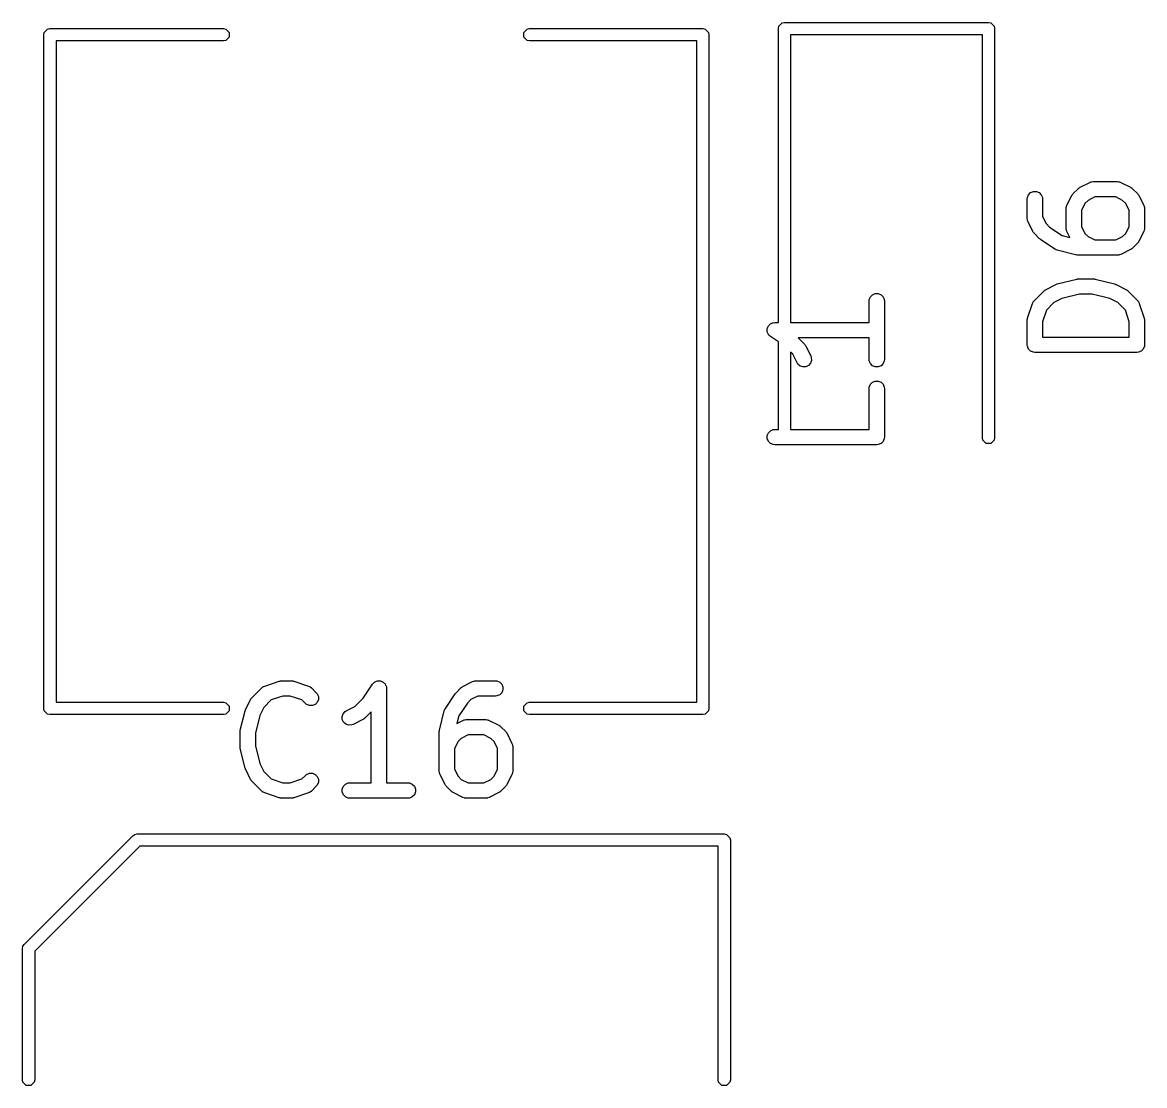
# Model space of a CAD drawing. Extents: x 1.5 to 88.5, y 4.3 to 54.6.
# Drawn here: x 10.99 to 21.99, y 20 to 30.42 of the extents above; entities that cross this region are included whole.
import ezdxf

# ---------------------------------------------------------------- set-up
doc = ezdxf.new("R2010")
doc.units = 0
doc.layers.add('BLACK', color=7, linetype='CONTINUOUS')

msp = doc.modelspace()

# ---------------------------------------------------------------- linework, layer by layer
at = {"layer": 'BLACK', "linetype": 'CONTINUOUS'}
for p, q in [((11.23954, 30.355433), (11.262501, 30.36)), ((11.262501, 30.36), (12.962501, 30.36)), ((12.962501, 30.36), (12.985462, 30.355433)), ((15.93954, 30.355433), (15.962501, 30.36)), ((15.962501, 30.36), (17.662501, 30.36)), ((17.662501, 30.36), (17.685462, 30.355433)), ((18.402501, 30.36), (18.407068, 30.382961)), ((18.402501, 27.479762), (18.402501, 30.36)), ((18.407068, 30.382961), (18.43954, 30.415433)), ((18.43954, 30.415433), (18.462501, 30.42)), ((18.462501, 30.42), (20.462501, 30.42)), ((20.462501, 30.42), (20.485462, 30.415433)), ((20.485462, 30.415433), (20.517934, 30.382961)), ((20.517934, 30.382961), (20.522501, 30.36)), ((20.522501, 30.36), (20.522501, 26.35)), ((11.202501, 30.3), (11.207068, 30.322961)), ((11.202501, 23.7), (11.202501, 30.3)), ((11.207068, 30.322961), (11.23954, 30.355433)), ((12.985462, 30.355433), (13.017934, 30.322961)), ((13.017934, 30.277039), (12.985462, 30.244567)), ((13.017934, 30.322961), (13.017934, 30.277039)), ((15.907068, 30.322961), (15.93954, 30.355433)), ((15.907068, 30.277039), (15.907068, 30.322961)), ((15.93954, 30.244567), (15.907068, 30.277039)), ((17.685462, 30.355433), (17.717934, 30.322961)), ((17.717934, 30.322961), (17.722501, 30.3)), ((17.722501, 30.3), (17.722501, 23.7)), ((20.402501, 30.3), (18.522501, 30.3)), ((18.522501, 30.3), (18.522501, 27.479762)), ((20.402501, 26.35), (20.402501, 30.3)), ((12.962501, 30.24), (11.322501, 30.24)), ((11.322501, 30.24), (11.322501, 23.76)), ((12.985462, 30.244567), (12.962501, 30.24)), ((15.962501, 30.24), (15.93954, 30.244567)), ((17.602501, 30.24), (15.962501, 30.24)), ((17.602501, 23.76), (17.602501, 30.24)), ((21.35997, 28.805177), (21.455208, 28.852796)), ((21.455208, 28.852796), (21.468939, 28.858051)), ((21.468939, 28.858051), (21.471628, 28.858242)), ((21.471628, 28.858242), (21.474117, 28.859273)), ((21.474117, 28.859273), (21.488749, 28.860714)), ((21.488749, 28.860714), (21.726844, 28.860714)), ((21.726844, 28.860714), (21.741476, 28.859273)), ((21.741476, 28.859273), (21.743965, 28.858241)), ((21.743965, 28.858241), (21.746653, 28.858051)), ((21.746653, 28.858051), (21.760385, 28.852796)), ((21.760385, 28.852796), (21.855623, 28.805177)), ((20.843762, 28.705108), (20.854961, 28.732144)), ((20.854961, 28.732144), (20.875653, 28.752836)), ((20.875653, 28.752836), (20.902689, 28.764035)), ((20.902689, 28.764035), (20.931953, 28.764035)), ((20.931953, 28.764035), (20.958989, 28.752836)), ((20.958989, 28.752836), (20.979681, 28.732144)), ((20.979681, 28.732144), (20.99088, 28.705108)), ((21.231191, 28.628779), (21.27881, 28.724017)), ((21.27881, 28.724017), (21.282774, 28.730316)), ((21.282774, 28.730316), (21.283532, 28.732144)), ((21.283532, 28.732144), (21.28522, 28.7342)), ((21.28522, 28.7342), (21.286642, 28.73646)), ((21.286642, 28.73646), (21.28814, 28.737759)), ((21.28814, 28.737759), (21.292859, 28.743509)), ((21.292859, 28.743509), (21.340478, 28.791128)), ((21.340478, 28.791128), (21.346227, 28.795846)), ((21.346227, 28.795846), (21.347527, 28.797345)), ((21.347527, 28.797345), (21.349786, 28.798766)), ((21.349786, 28.798766), (21.351843, 28.800455)), ((21.351843, 28.800455), (21.35367, 28.801212)), ((21.35367, 28.801212), (21.35997, 28.805177)), ((21.506454, 28.710714), (21.437938, 28.676456)), ((21.709139, 28.710714), (21.506454, 28.710714)), ((21.777655, 28.676455), (21.709139, 28.710714)), ((21.855623, 28.805177), (21.861919, 28.801213)), ((21.861919, 28.801213), (21.863749, 28.800456)), ((21.863749, 28.800456), (21.865807, 28.798766)), ((21.865807, 28.798766), (21.868066, 28.797345)), ((21.868066, 28.797345), (21.869365, 28.795846)), ((21.869365, 28.795846), (21.875114, 28.791129)), ((21.875114, 28.791129), (21.922734, 28.74351)), ((21.922734, 28.74351), (21.927452, 28.73776)), ((21.927452, 28.73776), (21.928952, 28.73646)), ((21.928952, 28.73646), (21.930374, 28.7342)), ((21.930374, 28.7342), (21.932062, 28.732144)), ((21.932062, 28.732144), (21.932819, 28.730316)), ((21.932819, 28.730316), (21.936784, 28.724017)), ((21.936784, 28.724017), (21.984403, 28.628779)), ((20.842321, 28.690476), (20.843762, 28.705108)), ((20.842321, 28.5), (20.842321, 28.690476)), ((20.99088, 28.705108), (20.992321, 28.690476)), ((20.992321, 28.690476), (20.992321, 28.517705)), ((21.223273, 28.595238), (21.224714, 28.60987)), ((21.224714, 28.60987), (21.225745, 28.612359)), ((21.225745, 28.612359), (21.225936, 28.615047)), ((21.225936, 28.615047), (21.231191, 28.628779)), ((21.407531, 28.646049), (21.373273, 28.577533)), ((21.437938, 28.676456), (21.407531, 28.646049)), ((21.808063, 28.646048), (21.777655, 28.676455)), ((21.842321, 28.577533), (21.808063, 28.646048)), ((21.984403, 28.628779), (21.989658, 28.615048)), ((21.989658, 28.615048), (21.989849, 28.612358)), ((21.989849, 28.612358), (21.99088, 28.60987)), ((21.99088, 28.60987), (21.992321, 28.595238)), ((20.843762, 28.485368), (20.842321, 28.5)), ((20.992321, 28.517705), (21.026579, 28.449189)), ((21.223273, 28.404762), (21.223273, 28.595238)), ((21.373273, 28.577533), (21.373273, 28.422467)), ((21.842321, 28.422467), (21.842321, 28.577533)), ((21.992321, 28.595238), (21.992321, 28.404762)), ((20.844793, 28.482878), (20.843762, 28.485368)), ((20.844984, 28.480191), (20.844793, 28.482878)), ((20.850239, 28.466459), (20.844984, 28.480191)), ((20.897858, 28.371221), (20.850239, 28.466459)), ((21.026579, 28.449189), (21.060339, 28.415429)), ((21.060339, 28.415429), (21.18621, 28.331515)), ((21.224714, 28.39013), (21.223273, 28.404762)), ((21.225745, 28.38764), (21.224714, 28.39013)), ((21.225936, 28.384953), (21.225745, 28.38764)), ((21.231191, 28.371221), (21.225936, 28.384953)), ((21.373273, 28.422467), (21.407531, 28.353951)), ((21.808063, 28.353951), (21.842321, 28.422467)), ((21.989658, 28.384952), (21.984403, 28.371221)), ((21.989849, 28.387641), (21.989658, 28.384952)), ((21.99088, 28.39013), (21.989849, 28.387641)), ((21.992321, 28.404762), (21.99088, 28.39013)), ((20.901822, 28.364921), (20.897858, 28.371221)), ((20.90258, 28.363094), (20.901822, 28.364921)), ((20.904268, 28.361037), (20.90258, 28.363094)), ((20.90569, 28.358778), (20.904268, 28.361037)), ((20.907188, 28.357478), (20.90569, 28.358778)), ((20.911907, 28.351729), (20.907188, 28.357478)), ((20.959526, 28.30411), (20.911907, 28.351729)), ((20.959566, 28.304076), (20.959526, 28.30411)), ((20.959581, 28.304055), (20.959566, 28.304076)), ((20.965422, 28.299271), (20.959581, 28.304055)), ((20.970891, 28.294783), (20.965422, 28.299271)), ((20.970913, 28.294773), (20.970891, 28.294783)), ((20.970956, 28.294739), (20.970913, 28.294773)), ((21.113814, 28.199501), (20.970956, 28.294739)), ((21.18621, 28.331515), (21.260306, 28.312991)), ((21.260306, 28.312991), (21.231191, 28.371221)), ((21.407531, 28.353951), (21.437938, 28.323544)), ((21.437938, 28.323544), (21.506454, 28.289286)), ((21.506454, 28.289286), (21.709139, 28.289286)), ((21.709139, 28.289286), (21.777655, 28.323544)), ((21.777655, 28.323544), (21.808063, 28.353951)), ((21.932819, 28.269683), (21.932062, 28.267856)), ((21.936784, 28.275983), (21.932819, 28.269683)), ((21.984403, 28.371221), (21.936784, 28.275983)), ((21.121888, 28.195196), (21.113814, 28.199501)), ((21.12338, 28.194091), (21.121888, 28.195196)), ((21.125142, 28.193461), (21.12338, 28.194091)), ((21.126788, 28.192584), (21.125142, 28.193461)), ((21.128602, 28.192225), (21.126788, 28.192584)), ((21.137226, 28.189144), (21.128602, 28.192225)), ((21.327702, 28.141525), (21.137226, 28.189144)), ((21.855623, 28.194823), (21.760385, 28.147204)), ((21.861919, 28.198786), (21.855623, 28.194823)), ((21.863749, 28.199544), (21.861919, 28.198786)), ((21.865807, 28.201233), (21.863749, 28.199544)), ((21.868066, 28.202655), (21.865807, 28.201233)), ((21.869365, 28.204153), (21.868066, 28.202655)), ((21.875114, 28.208871), (21.869365, 28.204153)), ((21.922734, 28.25649), (21.875114, 28.208871)), ((21.927452, 28.262239), (21.922734, 28.25649)), ((21.928952, 28.26354), (21.927452, 28.262239)), ((21.930374, 28.265799), (21.928952, 28.26354)), ((21.932062, 28.267856), (21.930374, 28.265799)), ((21.330238, 28.141149), (21.327702, 28.141525)), ((21.33126, 28.140727), (21.330238, 28.141149)), ((21.336772, 28.140184), (21.33126, 28.140727)), ((21.342246, 28.139375), (21.336772, 28.140184)), ((21.343338, 28.139537), (21.342246, 28.139375)), ((21.345892, 28.139286), (21.343338, 28.139537)), ((21.726844, 28.139286), (21.345892, 28.139286)), ((21.741476, 28.140727), (21.726844, 28.139286)), ((21.743965, 28.141758), (21.741476, 28.140727)), ((21.746653, 28.141949), (21.743965, 28.141758)), ((21.760385, 28.147204), (21.746653, 28.141949)), ((21.026637, 27.805177), (21.121875, 27.852796)), ((21.121875, 27.852796), (21.122944, 27.853205)), ((21.122944, 27.853205), (21.12338, 27.853528)), ((21.12338, 27.853528), (21.129516, 27.85572)), ((21.129516, 27.85572), (21.135606, 27.858051)), ((21.135606, 27.858051), (21.136146, 27.858089)), ((21.136146, 27.858089), (21.137226, 27.858475)), ((21.137226, 27.858475), (21.327702, 27.906094)), ((21.327702, 27.906094), (21.330238, 27.906469)), ((21.330238, 27.906469), (21.33126, 27.906892)), ((21.33126, 27.906892), (21.336772, 27.907434)), ((21.336772, 27.907434), (21.342246, 27.908244)), ((21.342246, 27.908244), (21.343338, 27.908081)), ((21.343338, 27.908081), (21.345892, 27.908333)), ((21.345892, 27.908333), (21.488749, 27.908333)), ((21.488749, 27.908333), (21.491302, 27.908081)), ((21.491302, 27.908081), (21.492395, 27.908244)), ((21.492395, 27.908244), (21.497868, 27.907434)), ((21.497868, 27.907434), (21.503381, 27.906892)), ((21.503381, 27.906892), (21.504402, 27.906469)), ((21.504402, 27.906469), (21.506939, 27.906094)), ((21.506939, 27.906094), (21.697415, 27.858475)), ((21.697415, 27.858475), (21.698494, 27.858089)), ((21.698494, 27.858089), (21.699034, 27.858051)), ((21.699034, 27.858051), (21.705115, 27.855723)), ((21.705115, 27.855723), (21.711261, 27.853528)), ((21.711261, 27.853528), (21.711696, 27.853205)), ((21.711696, 27.853205), (21.712766, 27.852796)), ((21.712766, 27.852796), (21.808004, 27.805177)), ((19.293761, 27.705108), (19.30496, 27.732144)), ((19.30496, 27.732144), (19.325652, 27.752836)), ((19.325652, 27.752836), (19.352688, 27.764035)), ((19.352688, 27.764035), (19.381952, 27.764035)), ((19.381952, 27.764035), (19.408988, 27.752836)), ((19.408988, 27.752836), (19.42968, 27.732144)), ((19.42968, 27.732144), (19.440879, 27.705108)), ((20.911907, 27.69589), (21.007145, 27.791128)), ((21.007145, 27.791128), (21.012895, 27.795848)), ((21.012895, 27.795848), (21.014194, 27.797345)), ((21.014194, 27.797345), (21.016448, 27.798764)), ((21.016448, 27.798764), (21.01851, 27.800456)), ((21.01851, 27.800456), (21.020342, 27.801214)), ((21.020342, 27.801214), (21.026637, 27.805177)), ((21.355126, 27.758333), (21.181592, 27.714949)), ((21.479515, 27.758333), (21.355126, 27.758333)), ((21.653049, 27.714949), (21.479515, 27.758333)), ((21.808004, 27.805177), (21.8143, 27.801213)), ((21.8143, 27.801213), (21.81613, 27.800456)), ((21.81613, 27.800456), (21.818188, 27.798766)), ((21.818188, 27.798766), (21.820447, 27.797345)), ((21.820447, 27.797345), (21.821746, 27.795846)), ((21.821746, 27.795846), (21.827496, 27.791128)), ((21.827496, 27.791128), (21.922735, 27.69589)), ((19.29232, 27.690476), (19.293761, 27.705108)), ((19.29232, 27.479762), (19.29232, 27.690476)), ((19.440879, 27.705108), (19.44232, 27.690476)), ((19.44232, 27.690476), (19.44232, 27.119048)), ((20.84617, 27.523717), (20.893789, 27.666574)), ((20.893789, 27.666574), (20.899783, 27.679999)), ((20.899783, 27.679999), (20.901548, 27.682034)), ((20.901548, 27.682034), (20.90258, 27.684525)), ((20.90258, 27.684525), (20.911907, 27.69589)), ((21.104605, 27.676456), (21.030492, 27.602343)), ((21.181592, 27.714949), (21.104605, 27.676456)), ((21.730036, 27.676455), (21.653049, 27.714949)), ((21.80415, 27.602342), (21.730036, 27.676455)), ((21.922735, 27.69589), (21.932063, 27.684525)), ((21.932063, 27.684525), (21.933094, 27.682034)), ((21.933094, 27.682034), (21.934859, 27.68)), ((21.934859, 27.68), (21.940853, 27.666574)), ((21.940853, 27.666574), (21.988472, 27.523718)), ((20.842321, 27.5), (20.84305, 27.507405)), ((20.842321, 27.261905), (20.842321, 27.5)), ((20.84291, 27.50938), (20.8435, 27.511977)), ((20.84305, 27.507405), (20.84291, 27.50938)), ((20.8435, 27.511977), (20.843762, 27.514632)), ((20.843762, 27.514632), (20.84452, 27.516463)), ((20.84452, 27.516463), (20.84617, 27.523717)), ((21.030492, 27.602343), (20.992321, 27.487829)), ((21.842321, 27.48783), (21.80415, 27.602342)), ((21.988472, 27.523718), (21.990121, 27.516462)), ((21.990121, 27.516462), (21.99088, 27.514632)), ((21.99088, 27.514632), (21.991141, 27.511978)), ((21.991141, 27.511978), (21.991732, 27.509381)), ((21.991732, 27.509381), (21.991591, 27.507406)), ((21.991591, 27.507406), (21.992321, 27.5)), ((21.992321, 27.5), (21.992321, 27.261905)), ((18.29232, 27.404683), (18.293761, 27.411967)), ((18.293761, 27.397478), (18.29232, 27.404683)), ((18.293761, 27.419394), (18.296573, 27.426182)), ((18.293761, 27.411967), (18.293761, 27.419394)), ((18.293761, 27.39013), (18.293761, 27.397478)), ((18.296602, 27.383269), (18.293761, 27.39013)), ((18.296573, 27.426182), (18.297999, 27.433391)), ((18.297999, 27.433391), (18.302118, 27.439569)), ((18.302118, 27.439569), (18.30496, 27.44643)), ((18.30496, 27.44643), (18.310155, 27.451625)), ((18.310155, 27.451625), (18.314232, 27.45774)), ((18.314232, 27.45774), (18.320401, 27.461871)), ((18.320401, 27.461871), (18.325652, 27.467122)), ((18.325652, 27.467122), (18.332441, 27.469934)), ((18.332441, 27.469934), (18.338547, 27.474023)), ((18.338547, 27.474023), (18.345827, 27.475479)), ((18.345827, 27.475479), (18.352688, 27.478321)), ((18.352688, 27.478321), (18.367164, 27.479746)), ((18.367164, 27.479746), (18.367241, 27.479762)), ((18.367241, 27.479762), (18.367267, 27.479756)), ((18.367267, 27.479756), (18.36732, 27.479762)), ((18.36732, 27.479762), (18.402501, 27.479762)), ((18.522501, 27.479762), (19.29232, 27.479762)), ((20.992321, 27.487829), (20.992321, 27.336905)), ((21.842321, 27.336905), (21.842321, 27.48783)), ((18.298059, 27.375989), (18.296602, 27.383269)), ((18.302147, 27.369883), (18.298059, 27.375989)), ((18.30496, 27.363094), (18.302147, 27.369883)), ((18.31021, 27.357843), (18.30496, 27.363094)), ((18.314342, 27.351674), (18.31021, 27.357843)), ((18.3256, 27.342453), (18.314342, 27.351674)), ((18.325652, 27.342402), (18.3256, 27.342453)), ((18.325674, 27.342392), (18.325652, 27.342402)), ((18.325717, 27.342358), (18.325674, 27.342392)), ((18.402501, 27.291168), (18.325717, 27.342358)), ((18.402501, 26.432143), (18.402501, 27.291168)), ((19.29232, 27.329762), (18.596005, 27.329762)), ((18.596005, 27.329762), (18.658448, 27.267319)), ((19.29232, 27.119048), (19.29232, 27.329762)), ((20.992321, 27.336905), (21.842321, 27.336905)), ((18.543776, 27.169859), (18.522501, 27.191133)), ((18.522501, 27.191133), (18.522501, 26.432143)), ((18.585952, 27.085507), (18.543776, 27.169859)), ((18.658448, 27.267319), (18.663168, 27.261568)), ((18.663168, 27.261568), (18.664665, 27.26027)), ((18.664665, 27.26027), (18.666084, 27.258015)), ((18.666084, 27.258015), (18.667776, 27.255954)), ((18.667776, 27.255954), (18.668534, 27.254121)), ((18.668534, 27.254121), (18.672497, 27.247827)), ((18.672497, 27.247827), (18.720116, 27.152589)), ((20.843762, 27.247273), (20.842321, 27.261905)), ((20.854961, 27.220237), (20.843762, 27.247273)), ((20.875653, 27.199545), (20.854961, 27.220237)), ((20.902689, 27.188346), (20.875653, 27.199545)), ((20.917321, 27.186905), (20.902689, 27.188346)), ((21.917321, 27.186905), (20.917321, 27.186905)), ((21.931953, 27.188346), (21.917321, 27.186905)), ((21.958989, 27.199545), (21.931953, 27.188346)), ((21.979681, 27.220237), (21.958989, 27.199545)), ((21.99088, 27.247273), (21.979681, 27.220237)), ((21.992321, 27.261905), (21.99088, 27.247273)), ((18.593784, 27.073064), (18.585952, 27.085507)), ((18.615892, 27.053891), (18.593784, 27.073064)), ((18.699018, 27.059799), (18.672843, 27.046711)), ((18.718191, 27.081906), (18.699018, 27.059799)), ((18.727445, 27.109668), (18.718191, 27.081906)), ((18.720116, 27.152589), (18.725371, 27.138858)), ((18.725371, 27.138858), (18.727445, 27.109668)), ((19.293761, 27.104416), (19.29232, 27.119048)), ((19.30496, 27.07738), (19.293761, 27.104416)), ((19.325652, 27.056688), (19.30496, 27.07738)), ((19.42968, 27.07738), (19.408988, 27.056688)), ((19.440879, 27.104416), (19.42968, 27.07738)), ((19.44232, 27.119048), (19.440879, 27.104416)), ((18.643653, 27.044637), (18.615892, 27.053891)), ((18.672843, 27.046711), (18.643653, 27.044637)), ((19.352688, 27.045489), (19.325652, 27.056688)), ((19.381952, 27.045489), (19.352688, 27.045489)), ((19.408988, 27.056688), (19.381952, 27.045489)), ((19.29232, 26.833333), (19.293761, 26.847965)), ((19.293761, 26.847965), (19.30496, 26.875001)), ((19.30496, 26.875001), (19.325652, 26.895693)), ((19.325652, 26.895693), (19.352688, 26.906892)), ((19.352688, 26.906892), (19.381952, 26.906892)), ((19.381952, 26.906892), (19.408988, 26.895693)), ((19.408988, 26.895693), (19.42968, 26.875001)), ((19.42968, 26.875001), (19.440879, 26.847965)), ((19.440879, 26.847965), (19.44232, 26.833333)), ((19.29232, 26.432143), (19.29232, 26.833333)), ((19.44232, 26.833333), (19.44232, 26.357143)), ((18.30496, 26.398811), (18.325652, 26.419503)), ((18.325652, 26.419503), (18.352688, 26.430702)), ((18.352688, 26.430702), (18.36732, 26.432143)), ((18.36732, 26.432143), (18.402501, 26.432143)), ((18.522501, 26.432143), (19.29232, 26.432143)), ((18.293761, 26.371775), (18.30496, 26.398811)), ((18.293761, 26.342511), (18.293761, 26.371775)), ((18.30496, 26.315475), (18.293761, 26.342511)), ((18.325652, 26.294783), (18.30496, 26.315475)), ((18.352688, 26.283584), (18.325652, 26.294783)), ((19.408988, 26.294783), (19.381952, 26.283584)), ((19.42968, 26.315475), (19.408988, 26.294783)), ((19.440879, 26.342511), (19.42968, 26.315475)), ((19.44232, 26.357143), (19.440879, 26.342511)), ((20.407068, 26.327039), (20.402501, 26.35)), ((20.43954, 26.294567), (20.407068, 26.327039)), ((20.485462, 26.294567), (20.43954, 26.294567)), ((20.517934, 26.327039), (20.485462, 26.294567)), ((20.522501, 26.35), (20.517934, 26.327039)), ((18.36732, 26.282143), (18.352688, 26.283584)), ((19.36732, 26.282143), (18.36732, 26.282143)), ((19.381952, 26.283584), (19.36732, 26.282143)), ((13.242801, 23.805355), (13.338039, 23.900593)), ((13.338039, 23.900593), (13.349404, 23.909921)), ((13.349404, 23.909921), (13.351894, 23.910952)), ((13.351894, 23.910952), (13.353929, 23.912717)), ((13.353929, 23.912717), (13.367355, 23.918711)), ((13.367355, 23.918711), (13.510211, 23.96633)), ((13.510211, 23.96633), (13.517466, 23.967979)), ((13.517466, 23.967979), (13.519297, 23.968738)), ((13.519297, 23.968738), (13.52195, 23.968999)), ((13.52195, 23.968999), (13.524548, 23.96959)), ((13.524548, 23.96959), (13.526522, 23.969449)), ((13.526522, 23.969449), (13.533929, 23.970179)), ((13.533929, 23.970179), (13.629167, 23.970179)), ((13.629167, 23.970179), (13.636572, 23.969449)), ((13.636572, 23.969449), (13.638547, 23.96959)), ((13.638547, 23.96959), (13.641144, 23.968999)), ((13.641144, 23.968999), (13.643799, 23.968738)), ((13.643799, 23.968738), (13.64563, 23.967979)), ((13.64563, 23.967979), (13.652884, 23.96633)), ((13.652884, 23.96633), (13.795741, 23.918711)), ((13.795741, 23.918711), (13.809166, 23.912717)), ((13.809166, 23.912717), (13.811201, 23.910951)), ((13.811201, 23.910951), (13.813692, 23.90992)), ((13.813692, 23.90992), (13.825057, 23.900593)), ((13.825057, 23.900593), (13.872676, 23.852974)), ((14.332786, 23.800102), (14.423906, 23.936782)), ((14.423906, 23.936782), (14.42394, 23.936824)), ((14.42394, 23.936824), (14.42395, 23.936847)), ((14.42395, 23.936847), (14.424001, 23.936898)), ((14.424001, 23.936898), (14.433222, 23.948157)), ((14.433222, 23.948157), (14.439391, 23.952288)), ((14.439391, 23.952288), (14.444642, 23.957539)), ((14.444642, 23.957539), (14.451431, 23.960351)), ((14.451431, 23.960351), (14.457537, 23.96444)), ((14.457537, 23.96444), (14.464817, 23.965896)), ((14.464817, 23.965896), (14.471678, 23.968738)), ((14.471678, 23.968738), (14.479026, 23.968738)), ((14.479026, 23.968738), (14.486231, 23.970179)), ((14.486231, 23.970179), (14.493515, 23.968738)), ((14.493515, 23.968738), (14.500942, 23.968738)), ((14.500942, 23.968738), (14.50773, 23.965925)), ((14.50773, 23.965925), (14.514939, 23.9645)), ((14.514939, 23.9645), (14.521118, 23.96038)), ((14.521118, 23.96038), (14.527978, 23.957539)), ((14.527978, 23.957539), (14.533171, 23.952345)), ((14.533171, 23.952345), (14.539288, 23.948268)), ((14.539288, 23.948268), (14.543421, 23.942095)), ((14.543421, 23.942095), (14.54867, 23.936847)), ((14.54867, 23.936847), (14.551481, 23.930059)), ((14.551481, 23.930059), (14.555571, 23.923953)), ((14.555571, 23.923953), (14.557027, 23.916671)), ((14.557027, 23.916671), (14.559869, 23.909811)), ((14.559869, 23.909811), (14.561294, 23.895334)), ((14.561294, 23.895334), (14.56131, 23.895258)), ((14.56131, 23.895258), (14.561304, 23.895231)), ((14.561304, 23.895231), (14.56131, 23.895179)), ((14.56131, 23.895179), (14.56131, 22.970179)), ((15.242801, 23.852974), (15.29042, 23.900593)), ((15.29042, 23.900593), (15.296169, 23.905311)), ((15.296169, 23.905311), (15.297469, 23.90681)), ((15.297469, 23.90681), (15.299728, 23.908231)), ((15.299728, 23.908231), (15.301785, 23.90992)), ((15.301785, 23.90992), (15.303612, 23.910677)), ((15.303612, 23.910677), (15.309912, 23.914642)), ((15.309912, 23.914642), (15.40515, 23.962261)), ((15.40515, 23.962261), (15.418881, 23.967516)), ((15.418881, 23.967516), (15.42157, 23.967707)), ((15.42157, 23.967707), (15.424059, 23.968738)), ((15.424059, 23.968738), (15.438691, 23.970179)), ((15.438691, 23.970179), (15.629167, 23.970179)), ((15.629167, 23.970179), (15.643799, 23.968738)), ((15.643799, 23.968738), (15.670835, 23.957539)), ((15.670835, 23.957539), (15.691527, 23.936847)), ((15.691527, 23.936847), (15.702726, 23.909811)), ((15.702726, 23.880547), (15.691527, 23.853511)), ((15.702726, 23.909811), (15.702726, 23.880547)), ((11.322501, 23.76), (12.962501, 23.76)), ((12.962501, 23.76), (12.985462, 23.755433)), ((13.181133, 23.690625), (13.228752, 23.785863)), ((13.228752, 23.785863), (13.232716, 23.792162)), ((13.232716, 23.792162), (13.233474, 23.79399)), ((13.233474, 23.79399), (13.235162, 23.796046)), ((13.235162, 23.796046), (13.236584, 23.798306)), ((13.236584, 23.798306), (13.238082, 23.799605)), ((13.238082, 23.799605), (13.242801, 23.805355)), ((13.431586, 23.782008), (13.357473, 23.707895)), ((13.546099, 23.820179), (13.431586, 23.782008)), ((13.616997, 23.820179), (13.546099, 23.820179)), ((13.73151, 23.782007), (13.616997, 23.820179)), ((13.76661, 23.746908), (13.73151, 23.782007)), ((13.872676, 23.852974), (13.882003, 23.841609)), ((13.882003, 23.841609), (13.893202, 23.814573)), ((13.893202, 23.78531), (13.882003, 23.758274)), ((13.893202, 23.814573), (13.893202, 23.78531)), ((14.251407, 23.718723), (14.332786, 23.800102)), ((15.138192, 23.698687), (15.23343, 23.841544)), ((15.23343, 23.841544), (15.233464, 23.841586)), ((15.233464, 23.841586), (15.233474, 23.841609)), ((15.233474, 23.841609), (15.237962, 23.847077)), ((15.237962, 23.847077), (15.242746, 23.852919)), ((15.242746, 23.852919), (15.242767, 23.852933)), ((15.242767, 23.852933), (15.242801, 23.852974)), ((15.38788, 23.785921), (15.354118, 23.752159)), ((15.456396, 23.820179), (15.38788, 23.785921)), ((15.629167, 23.820179), (15.456396, 23.820179)), ((15.643799, 23.82162), (15.629167, 23.820179)), ((15.670835, 23.832819), (15.643799, 23.82162)), ((15.691527, 23.853511), (15.670835, 23.832819)), ((15.93954, 23.755433), (15.962501, 23.76)), ((15.962501, 23.76), (17.602501, 23.76)), ((11.207068, 23.677039), (11.202501, 23.7)), ((11.23954, 23.644567), (11.207068, 23.677039)), ((12.985462, 23.755433), (13.017934, 23.722961)), ((13.017934, 23.677039), (12.985462, 23.644567)), ((13.017934, 23.722961), (13.017934, 23.677039)), ((13.127835, 23.484798), (13.175454, 23.675274)), ((13.175454, 23.675274), (13.175839, 23.676353)), ((13.175839, 23.676353), (13.175878, 23.676893)), ((13.175878, 23.676893), (13.178215, 23.683001)), ((13.178215, 23.683001), (13.180401, 23.68912)), ((13.180401, 23.68912), (13.180723, 23.689555)), ((13.180723, 23.689555), (13.181133, 23.690625)), ((13.357473, 23.707895), (13.318979, 23.630908)), ((13.777975, 23.737581), (13.76661, 23.746908)), ((13.805011, 23.726382), (13.777975, 23.737581)), ((13.834274, 23.726382), (13.805011, 23.726382)), ((13.86131, 23.737581), (13.834274, 23.726382)), ((13.882003, 23.758274), (13.86131, 23.737581)), ((14.135439, 23.646607), (14.154612, 23.668715)), ((14.154612, 23.668715), (14.167055, 23.676547)), ((14.167055, 23.676547), (14.251407, 23.718723)), ((14.41131, 23.666494), (14.348867, 23.604051)), ((14.41131, 22.970179), (14.41131, 23.666494)), ((15.080216, 23.484798), (15.127835, 23.675274)), ((15.127835, 23.675274), (15.130915, 23.683896)), ((15.130915, 23.683896), (15.131275, 23.685713)), ((15.131275, 23.685713), (15.132153, 23.68736)), ((15.132153, 23.68736), (15.132782, 23.68912)), ((15.132782, 23.68912), (15.133885, 23.690608)), ((15.133885, 23.690608), (15.138192, 23.698687)), ((15.354118, 23.752159), (15.270206, 23.62629)), ((15.907068, 23.722961), (15.93954, 23.755433)), ((15.907068, 23.677039), (15.907068, 23.722961)), ((15.93954, 23.644567), (15.907068, 23.677039)), ((17.717934, 23.677039), (17.685462, 23.644567)), ((17.722501, 23.7), (17.717934, 23.677039)), ((11.262501, 23.64), (11.23954, 23.644567)), ((12.962501, 23.64), (11.262501, 23.64)), ((12.985462, 23.644567), (12.962501, 23.64)), ((13.318979, 23.630908), (13.275596, 23.457374)), ((14.126185, 23.618846), (14.135439, 23.646607)), ((14.128259, 23.589656), (14.126185, 23.618846)), ((14.141346, 23.563481), (14.128259, 23.589656)), ((14.163454, 23.544308), (14.141346, 23.563481)), ((14.191215, 23.535054), (14.163454, 23.544308)), ((14.234137, 23.542383), (14.220405, 23.537128)), ((14.329375, 23.590002), (14.234137, 23.542383)), ((14.335674, 23.593966), (14.329375, 23.590002)), ((14.337502, 23.594724), (14.335674, 23.593966)), ((14.339558, 23.596412), (14.337502, 23.594724)), ((14.341818, 23.597834), (14.339558, 23.596412)), ((14.343117, 23.599332), (14.341818, 23.597834)), ((14.348867, 23.604051), (14.343117, 23.599332)), ((15.270206, 23.62629), (15.251682, 23.552194)), ((15.251682, 23.552194), (15.309912, 23.581309)), ((15.309912, 23.581309), (15.323643, 23.586564)), ((15.323643, 23.586564), (15.326332, 23.586755)), ((15.326332, 23.586755), (15.328821, 23.587786)), ((15.328821, 23.587786), (15.343453, 23.589227)), ((15.343453, 23.589227), (15.533929, 23.589227)), ((15.533929, 23.589227), (15.548561, 23.587786)), ((15.548561, 23.587786), (15.55105, 23.586754)), ((15.55105, 23.586754), (15.553738, 23.586564)), ((15.553738, 23.586564), (15.56747, 23.581309)), ((15.56747, 23.581309), (15.662708, 23.53369)), ((15.962501, 23.64), (15.93954, 23.644567)), ((17.662501, 23.64), (15.962501, 23.64)), ((17.685462, 23.644567), (17.662501, 23.64)), ((13.125596, 23.466608), (13.125847, 23.469161)), ((13.125596, 23.323751), (13.125596, 23.466608)), ((13.125685, 23.470254), (13.126494, 23.475727)), ((13.125847, 23.469161), (13.125685, 23.470254)), ((13.126494, 23.475727), (13.127037, 23.48124)), ((13.127037, 23.48124), (13.127459, 23.482261)), ((13.127459, 23.482261), (13.127835, 23.484798)), ((13.275596, 23.457374), (13.275596, 23.332985)), ((14.220405, 23.537128), (14.191215, 23.535054)), ((15.077977, 23.466608), (15.078228, 23.469161)), ((15.077977, 23.085656), (15.077977, 23.466608)), ((15.078066, 23.470254), (15.078875, 23.475727)), ((15.078228, 23.469161), (15.078066, 23.470254)), ((15.078875, 23.475727), (15.079418, 23.48124)), ((15.079418, 23.48124), (15.07984, 23.482261)), ((15.07984, 23.482261), (15.080216, 23.484798)), ((15.361158, 23.439227), (15.292642, 23.404969)), ((15.516224, 23.439227), (15.361158, 23.439227)), ((15.58474, 23.404969), (15.516224, 23.439227)), ((15.662708, 23.53369), (15.669007, 23.529725)), ((15.669007, 23.529725), (15.670835, 23.528968)), ((15.670835, 23.528968), (15.672891, 23.527279)), ((15.672891, 23.527279), (15.675151, 23.525858)), ((15.675151, 23.525858), (15.67645, 23.524359)), ((15.67645, 23.524359), (15.6822, 23.519641)), ((15.6822, 23.519641), (15.729819, 23.472022)), ((15.729819, 23.472022), (15.734537, 23.466272)), ((15.734537, 23.466272), (15.736036, 23.464973)), ((15.736036, 23.464973), (15.737457, 23.462713)), ((15.737457, 23.462713), (15.739146, 23.460657)), ((15.739146, 23.460657), (15.739903, 23.458829)), ((15.739903, 23.458829), (15.743868, 23.45253)), ((15.743868, 23.45253), (15.791487, 23.357292)), ((13.125847, 23.321197), (13.125596, 23.323751)), ((13.125685, 23.320105), (13.125847, 23.321197)), ((13.126494, 23.314631), (13.125685, 23.320105)), ((13.275596, 23.332985), (13.318979, 23.159451)), ((15.262235, 23.374562), (15.227977, 23.306046)), ((15.292642, 23.404969), (15.262235, 23.374562)), ((15.615147, 23.374562), (15.58474, 23.404969)), ((15.649405, 23.306046), (15.615147, 23.374562)), ((15.791487, 23.357292), (15.796742, 23.343561)), ((15.796742, 23.343561), (15.796933, 23.340871)), ((15.796933, 23.340871), (15.797964, 23.338383)), ((15.797964, 23.338383), (15.799405, 23.323751)), ((15.799405, 23.323751), (15.799405, 23.085656)), ((13.127037, 23.309119), (13.126494, 23.314631)), ((13.127459, 23.308097), (13.127037, 23.309119)), ((13.127835, 23.305561), (13.127459, 23.308097)), ((13.175454, 23.115085), (13.127835, 23.305561)), ((15.227977, 23.306046), (15.227977, 23.103361)), ((15.649405, 23.103361), (15.649405, 23.306046)), ((13.175839, 23.114005), (13.175454, 23.115085)), ((13.175878, 23.113466), (13.175839, 23.114005)), ((13.178205, 23.107384), (13.175878, 23.113466)), ((13.180401, 23.101239), (13.178205, 23.107384)), ((13.180723, 23.100803), (13.180401, 23.101239)), ((13.181133, 23.099734), (13.180723, 23.100803)), ((13.228752, 23.004496), (13.181133, 23.099734)), ((13.318979, 23.159451), (13.357473, 23.082464)), ((15.227977, 23.103361), (15.262235, 23.034845)), ((15.615147, 23.034845), (15.649405, 23.103361)), ((13.232716, 22.998196), (13.228752, 23.004496)), ((13.233474, 22.996369), (13.232716, 22.998196)), ((13.235162, 22.994312), (13.233474, 22.996369)), ((13.236584, 22.992053), (13.235162, 22.994312)), ((13.238082, 22.990753), (13.236584, 22.992053)), ((13.242801, 22.985004), (13.238082, 22.990753)), ((13.357473, 23.082464), (13.431585, 23.008351)), ((13.431585, 23.008351), (13.5461, 22.970179)), ((13.616996, 22.970179), (13.731509, 23.00835)), ((13.731509, 23.00835), (13.76661, 23.043451)), ((13.76661, 23.043451), (13.777975, 23.052778)), ((13.777975, 23.052778), (13.805011, 23.063977)), ((13.805011, 23.063977), (13.834274, 23.063977)), ((13.834274, 23.063977), (13.86131, 23.052778)), ((13.86131, 23.052778), (13.882003, 23.032085)), ((13.882003, 23.032085), (13.893202, 23.005049)), ((13.893202, 23.005049), (13.893202, 22.975786)), ((15.079418, 23.071024), (15.077977, 23.085656)), ((15.080449, 23.068534), (15.079418, 23.071024)), ((15.08064, 23.065847), (15.080449, 23.068534)), ((15.085895, 23.052115), (15.08064, 23.065847)), ((15.133514, 22.956877), (15.085895, 23.052115)), ((15.262235, 23.034845), (15.292641, 23.004438)), ((15.292641, 23.004438), (15.361159, 22.970179)), ((15.516223, 22.970179), (15.584739, 23.004437)), ((15.584739, 23.004437), (15.615147, 23.034845)), ((15.791487, 23.052115), (15.743868, 22.956877)), ((15.796742, 23.065846), (15.791487, 23.052115)), ((15.796933, 23.068535), (15.796742, 23.065846)), ((15.797964, 23.071024), (15.796933, 23.068535)), ((15.799405, 23.085656), (15.797964, 23.071024)), ((13.338039, 22.889766), (13.242801, 22.985004)), ((13.349404, 22.880438), (13.338039, 22.889766)), ((13.351894, 22.879406), (13.349404, 22.880438)), ((13.5461, 22.970179), (13.616996, 22.970179)), ((13.813692, 22.880439), (13.811203, 22.879408)), ((13.825057, 22.889766), (13.813692, 22.880439)), ((13.872676, 22.937385), (13.825057, 22.889766)), ((13.882003, 22.94875), (13.872676, 22.937385)), ((13.893202, 22.975786), (13.882003, 22.94875)), ((14.127037, 22.909811), (14.138236, 22.936847)), ((14.127037, 22.880547), (14.127037, 22.909811)), ((14.138236, 22.853511), (14.127037, 22.880547)), ((14.138236, 22.936847), (14.158928, 22.957539)), ((14.158928, 22.957539), (14.185964, 22.968738)), ((14.185964, 22.968738), (14.200596, 22.970179)), ((14.200596, 22.970179), (14.41131, 22.970179)), ((14.56131, 22.970179), (14.772024, 22.970179)), ((14.772024, 22.970179), (14.786656, 22.968738)), ((14.786656, 22.968738), (14.813692, 22.957539)), ((14.813692, 22.957539), (14.834384, 22.936847)), ((14.834384, 22.936847), (14.845583, 22.909811)), ((14.845583, 22.880547), (14.834384, 22.853511)), ((14.845583, 22.909811), (14.845583, 22.880547)), ((15.137478, 22.950577), (15.133514, 22.956877)), ((15.138236, 22.94875), (15.137478, 22.950577)), ((15.139924, 22.946693), (15.138236, 22.94875)), ((15.141346, 22.944434), (15.139924, 22.946693)), ((15.142844, 22.943134), (15.141346, 22.944434)), ((15.147563, 22.937385), (15.142844, 22.943134)), ((15.195182, 22.889766), (15.147563, 22.937385)), ((15.200934, 22.885045), (15.195182, 22.889766)), ((15.202231, 22.88355), (15.200934, 22.885045)), ((15.204486, 22.88213), (15.202231, 22.88355)), ((15.206547, 22.880439), (15.204486, 22.88213)), ((15.208375, 22.879681), (15.206547, 22.880439)), ((15.214673, 22.875717), (15.208375, 22.879681)), ((15.361159, 22.970179), (15.516223, 22.970179)), ((15.669007, 22.879682), (15.662709, 22.875717)), ((15.670835, 22.880439), (15.669007, 22.879682)), ((15.672892, 22.882127), (15.670835, 22.880439)), ((15.675152, 22.88355), (15.672892, 22.882127)), ((15.676451, 22.885048), (15.675152, 22.88355)), ((15.6822, 22.889766), (15.676451, 22.885048)), ((15.729819, 22.937385), (15.6822, 22.889766)), ((15.734537, 22.943134), (15.729819, 22.937385)), ((15.736036, 22.944434), (15.734537, 22.943134)), ((15.737457, 22.946693), (15.736036, 22.944434)), ((15.739146, 22.94875), (15.737457, 22.946693)), ((15.739903, 22.950577), (15.739146, 22.94875)), ((15.743868, 22.956877), (15.739903, 22.950577)), ((13.353929, 22.877642), (13.351894, 22.879406)), ((13.367354, 22.871648), (13.353929, 22.877642)), ((13.510212, 22.824028), (13.367354, 22.871648)), ((13.517466, 22.822378), (13.510212, 22.824028)), ((13.519297, 22.82162), (13.517466, 22.822378)), ((13.52195, 22.821358), (13.519297, 22.82162)), ((13.524548, 22.820768), (13.52195, 22.821358)), ((13.526523, 22.820908), (13.524548, 22.820768)), ((13.533929, 22.820179), (13.526523, 22.820908)), ((13.629167, 22.820179), (13.533929, 22.820179)), ((13.636572, 22.820908), (13.629167, 22.820179)), ((13.638548, 22.820768), (13.636572, 22.820908)), ((13.641145, 22.821358), (13.638548, 22.820768)), ((13.643799, 22.82162), (13.641145, 22.821358)), ((13.645629, 22.822378), (13.643799, 22.82162)), ((13.652885, 22.824028), (13.645629, 22.822378)), ((13.795742, 22.871648), (13.652885, 22.824028)), ((13.809167, 22.877642), (13.795742, 22.871648)), ((13.811203, 22.879408), (13.809167, 22.877642)), ((14.158928, 22.832819), (14.138236, 22.853511)), ((14.185964, 22.82162), (14.158928, 22.832819)), ((14.200596, 22.820179), (14.185964, 22.82162)), ((14.772024, 22.820179), (14.200596, 22.820179)), ((14.786656, 22.82162), (14.772024, 22.820179)), ((14.813692, 22.832819), (14.786656, 22.82162)), ((14.834384, 22.853511), (14.813692, 22.832819)), ((15.309912, 22.828097), (15.214673, 22.875717)), ((15.323643, 22.822842), (15.309912, 22.828097)), ((15.326332, 22.82265), (15.323643, 22.822842)), ((15.328821, 22.82162), (15.326332, 22.82265)), ((15.343453, 22.820179), (15.328821, 22.82162)), ((15.533929, 22.820179), (15.343453, 22.820179)), ((15.548561, 22.82162), (15.533929, 22.820179)), ((15.551049, 22.82265), (15.548561, 22.82162)), ((15.553739, 22.822842), (15.551049, 22.82265)), ((15.567471, 22.828097), (15.553739, 22.822842)), ((15.662709, 22.875717), (15.567471, 22.828097)), ((11.010074, 21.387989), (12.074512, 22.452428)), ((12.074512, 22.452428), (12.093977, 22.465434)), ((12.093977, 22.465434), (12.116938, 22.470001)), ((12.116938, 22.470001), (17.872501, 22.47)), ((17.872501, 22.47), (17.895462, 22.465433)), ((17.895462, 22.465433), (17.927934, 22.432961)), ((12.14179, 22.35), (11.1125, 21.320711)), ((17.812501, 22.35), (12.14179, 22.35)), ((17.812501, 20.06), (17.812501, 22.35)), ((17.927934, 22.432961), (17.932501, 22.41)), ((17.932501, 22.41), (17.932501, 20.06)), ((10.9925, 21.345563), (10.997067, 21.368524)), ((10.992501, 20.06), (10.9925, 21.345563)), ((10.997067, 21.368524), (11.010074, 21.387989)), ((11.1125, 21.320711), (11.112501, 20.06)), ((10.997068, 20.037039), (10.992501, 20.06)), ((11.02954, 20.004567), (10.997068, 20.037039)), ((11.107934, 20.037039), (11.075462, 20.004567)), ((11.112501, 20.06), (11.107934, 20.037039)), ((17.817068, 20.037039), (17.812501, 20.06)), ((17.84954, 20.004567), (17.817068, 20.037039)), ((17.927934, 20.037039), (17.895462, 20.004567)), ((17.932501, 20.06), (17.927934, 20.037039)), ((11.075462, 20.004567), (11.02954, 20.004567)), ((17.895462, 20.004567), (17.84954, 20.004567))]:
    msp.add_line(p, q, dxfattribs=at)

doc.saveas('drawing.dxf')
